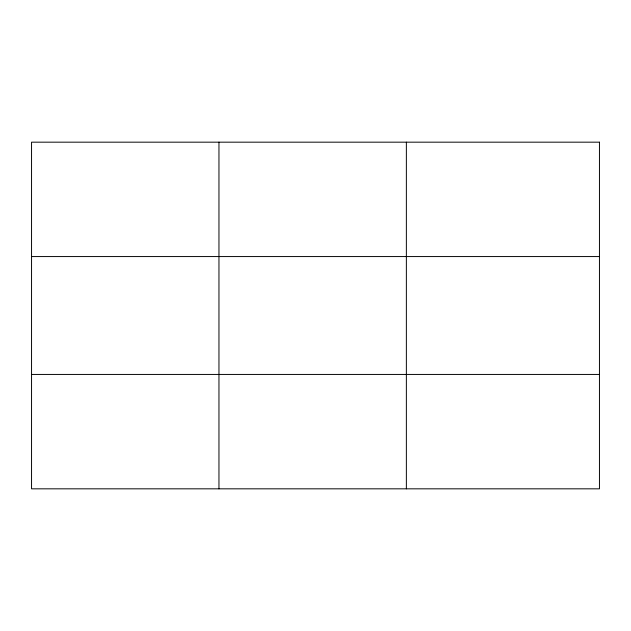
<?xml version="1.0" encoding="UTF-8"?>
<svg xmlns="http://www.w3.org/2000/svg" width="631" height="631" viewBox="0 0 631 631"><rect width="100%" height="100%" fill="white"/><g stroke="black" fill="none" stroke-linecap="round" stroke-linejoin="round"><path stroke-width="0.95" d="M218.957 488.828L218.957 142.172M406.364 488.828L406.364 142.172M31.55 256.565L599.45 256.565M31.55 374.435L599.45 374.435M599.45 142.172L31.55 142.172L31.55 488.828L599.45 488.828L599.45 142.172"/></g></svg>
